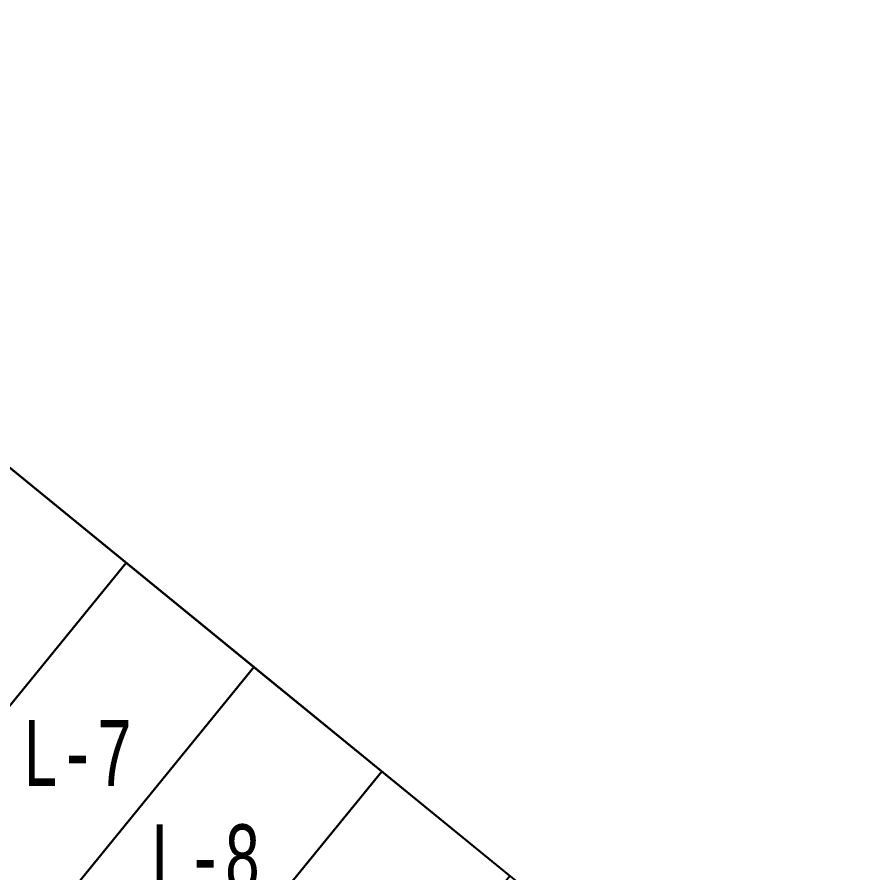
# Model space of a CAD drawing. Header units: millimetres. Extents: x 474016 to 477875, y 2288607 to 2292200.
# Drawn here: x 474455.4 to 474520, y 2289544.8 to 2289609.6 of the extents above; entities that cross this region are included whole.
import ezdxf
from ezdxf.enums import TextEntityAlignment as Align

# ---------------------------------------------------------------- set-up
doc = ezdxf.new("R2010")
doc.units = ezdxf.units.MM
doc.header["$LTSCALE"] = 50
for name, color, linetype in [('CVL_LOTIF', 1, 'Continuous'), ('POLIG. FISICO-TOPOGRAF', 194, 'Continuous'), ('POLIGONALGRAL', 7, 'Continuous')]:
    doc.layers.add(name, color=color, linetype=linetype)
doc.layers.add('LOTES', color=6, linetype='Continuous', lineweight=15)
doc.layers.add('MZ Y LT', color=7, linetype='Continuous', lineweight=13, true_color=0x0d2bf2)
doc.styles.add('MONOTXT4', font='MONOTXT4.shx', dxfattribs={"width": 0.55})

msp = doc.modelspace()

# ---------------------------------------------------------------- linework, layer by layer
at = {"layer": 'CVL_LOTIF'}
for points in [[(474463.664, 2289568.317), (474453.976, 2289576.215), (474436.914, 2289555.289), (474446.602, 2289547.39)], [(474473.352, 2289560.418), (474463.664, 2289568.317), (474446.602, 2289547.39), (474456.29, 2289539.492)], [(474483.04, 2289552.519), (474473.352, 2289560.418), (474456.29, 2289539.492), (474465.978, 2289531.593)]]:
    msp.add_lwpolyline(points, close=True, dxfattribs=at)
msp.add_lwpolyline([(474483.04, 2289552.519), (474465.978, 2289531.593), (474475.666, 2289523.694), (474492.728, 2289544.62), (474483.04, 2289552.519)], dxfattribs=at)
at = {"layer": 'LOTES'}
for points in [[(474446.602, 2289547.39), (474463.664, 2289568.317)], [(474456.29, 2289539.492), (474473.352, 2289560.418)], [(474465.978, 2289531.593), (474483.04, 2289552.519)]]:
    msp.add_lwpolyline(points, dxfattribs=at)
at = {"layer": 'POLIG. FISICO-TOPOGRAF'}
msp.add_lwpolyline([(474142.508, 2288807.157), (474015.964, 2288823.713), (474235.189, 2289764.407), (474514.9, 2290677.025), (474993.885, 2291112.494), (475533.744, 2290888.924), (474404.538, 2289616.523), (474693.544, 2289380.89), (474519.469, 2288757.839), (474392.255, 2288774.482)], dxfattribs=at)
at = {"layer": 'POLIGONALGRAL', "color": 3}
msp.add_lwpolyline([(474015.964, 2288823.713), (474235.189, 2289764.407), (474345.027, 2290122.777), (474674.083, 2289920.248), (474404.538, 2289616.523), (474693.544, 2289380.89), (474519.469, 2288757.839)], close=True, dxfattribs=at)

# ---------------------------------------------------------------- texts
at = {"layer": 'MZ Y LT', "lineweight": 13, "style": 'MONOTXT4', "width": 0.65}
for s, p in [('L-7', (474459.977, 2289553.904)), ('L-8', (474469.665, 2289546.005))]:
    msp.add_text(s, height=5, dxfattribs=at).set_placement(p, align=Align.MIDDLE)

doc.saveas('drawing.dxf')
